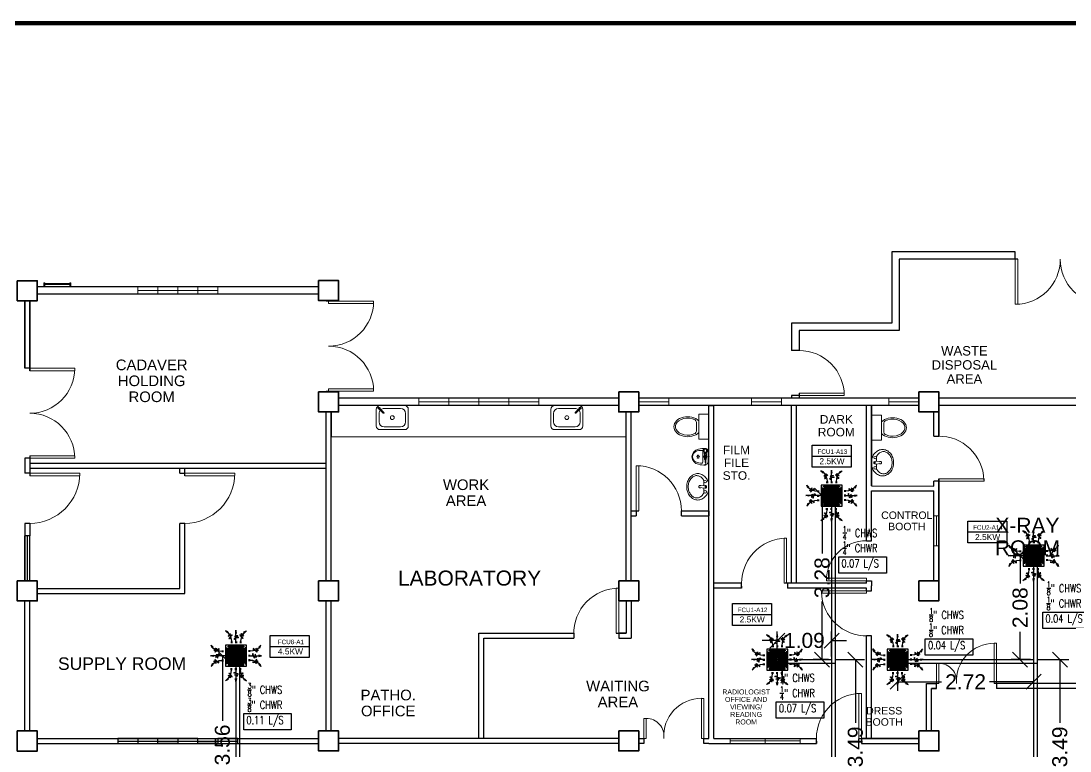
# Model space of a CAD drawing. Header units: millimetres. Extents: x 5 to 598, y 3 to 339.
# Drawn here: x 145.81 to 166.78, y 211.83 to 226.42 of the extents above; entities that cross this region are included whole.
import ezdxf

# ---------------------------------------------------------------- set-up
doc = ezdxf.new("R2010")
doc.units = ezdxf.units.MM
doc.header["$MEASUREMENT"] = 0
for name, color, linetype in [('AIR', 7, 'Continuous'), ('fcu line', 7, 'Continuous'), ('fcu return', 7, 'Continuous'), ('label', 7, 'Continuous'), ('Legends', 7, 'Continuous'), ('pipe label', 7, 'Continuous'), ('template', 7, 'Continuous')]:
    doc.layers.add(name, color=color, linetype=linetype)
doc.styles.add('Arch-Dim', font='simplex.shx', dxfattribs={"width": 0.75})
doc.styles.get("Standard").update_dxf_attribs({"font": 'arial.ttf'})
doc.styles.add('SWISSLT175', font='swissl.ttf', dxfattribs={"height": 0.175})
doc.dimstyles.new('Copy of dimension', dxfattribs={"dimtxt": 0.3, "dimasz": 0.3, "dimexe": 0.18, "dimexo": 0.0625, "dimgap": 0.09, "dimtad": 0, "dimzin": 0, "dimdsep": 46, "dimtxsty": 'Standard', "dimblk": 'OBLIQUE', "dimcen": 0.09, "dimclrd": 256, "dimclre": 256, "dimclrt": 256, "dimadec": 0, "dimazin": 0, "dimtfac": 1, "dimtofl": 0, "dimtmove": 0, "dimatfit": 3, "dimldrblk": 'OBLIQUE', "dimfxl": 1, "dimtolj": 1, "dimtzin": 0, "dimarcsym": 0})

# ---------------------------------------------------------------- blocks, each defined once
blk = doc.blocks.new('FCU-13000P (CASSETTE SPLIT)')
at = {"layer": 'AIR', "ltscale": 3}
for p, q in [((0, 0.523), (0, 1)), ((-0.193, 0.558), (-0.193, 0.487)), ((-0.162, 0.558), (-0.162, 0.487)), ((-0.016, 0.558), (-0.016, 0.487)), ((0.016, 0.558), (0.016, 0.487)), ((0.162, 0.558), (0.162, 0.487)), ((0.193, 0.558), (0.193, 0.487)), ((-0.523, 0), (-1, 0)), ((-0.558, 0.193), (-0.487, 0.193)), ((-0.558, 0.162), (-0.487, 0.162)), ((-0.558, 0.016), (-0.487, 0.016)), ((0.558, 0.193), (0.487, 0.193)), ((0.558, 0.162), (0.487, 0.162)), ((0.558, 0.016), (0.487, 0.016)), ((0.523, 0), (1, 0)), ((-0.558, -0.016), (-0.487, -0.016)), ((-0.558, -0.162), (-0.487, -0.162)), ((-0.558, -0.193), (-0.487, -0.193)), ((0.558, -0.016), (0.487, -0.016)), ((0.558, -0.162), (0.487, -0.162)), ((0.558, -0.193), (0.487, -0.193)), ((-0.193, -0.558), (-0.193, -0.487)), ((-0.162, -0.558), (-0.162, -0.487)), ((-0.016, -0.558), (-0.016, -0.487)), ((0, -0.523), (0, -1)), ((0.016, -0.558), (0.016, -0.487)), ((0.162, -0.558), (0.162, -0.487)), ((0.193, -0.558), (0.193, -0.487))]:
    blk.add_line(p, q, dxfattribs=at)
at = {"layer": 'AIR'}
for p, q in [((0.295, -0.295), (-0.295, 0.295)), ((0.295, 0.295), (-0.295, -0.295))]:
    blk.add_line(p, q, dxfattribs=at)
at = {"layer": 'AIR', "ltscale": 3}
for points in [[(-0.335, 0.895), (-0.311, 0.932), (-0.416, 0.973)], [(-0.022, 0.89), (0.022, 0.89), (0, 1)], [(0.335, 0.895), (0.311, 0.932), (0.416, 0.973)], [(-0.895, 0.335), (-0.932, 0.311), (-0.973, 0.416)], [(0.895, 0.335), (0.932, 0.311), (0.973, 0.416)], [(-0.89, 0.022), (-0.89, -0.022), (-1, 0)], [(0.89, 0.022), (0.89, -0.022), (1, 0)], [(-0.895, -0.335), (-0.932, -0.311), (-0.973, -0.416)], [(0.895, -0.335), (0.932, -0.311), (0.973, -0.416)], [(-0.335, -0.895), (-0.311, -0.932), (-0.416, -0.973)], [(-0.022, -0.89), (0.022, -0.89), (0, -1)], [(0.335, -0.895), (0.311, -0.932), (0.416, -0.973)]]:
    blk.add_lwpolyline(points, close=True, dxfattribs=at)
at = {"layer": 'AIR'}
for points in [[(-0.323, 0.914, -0.171809), (-0.178, 0.558), (-0.178, 0.522)], [(0.323, 0.914, 0.171809), (0.178, 0.558), (0.178, 0.522)], [(-0.914, 0.323, 0.171809), (-0.558, 0.178), (-0.522, 0.178)], [(0.914, 0.323, -0.171809), (0.558, 0.178), (0.522, 0.178)], [(-0.914, -0.323, -0.171809), (-0.558, -0.178), (-0.522, -0.178)], [(0.914, -0.323, 0.171809), (0.558, -0.178), (0.522, -0.178)], [(-0.323, -0.914, 0.171809), (-0.178, -0.558), (-0.178, -0.522)], [(0.323, -0.914, -0.171809), (0.178, -0.558), (0.178, -0.522)]]:
    blk.add_lwpolyline(points, format="xyb", dxfattribs=at)
for points in [[(-0.41, -0.41), (0.41, -0.41), (0.41, 0.41), (-0.41, 0.41)], [(-0.373, 0.31), (-0.348, 0.31), (-0.348, -0.31), (-0.373, -0.31)], [(-0.31, 0.372), (0.31, 0.372), (0.31, 0.348), (-0.31, 0.348)], [(-0.26, -0.26), (0.26, -0.26), (0.26, 0.26), (-0.26, 0.26)], [(-0.21, -0.21), (0.21, -0.21), (0.21, 0.21), (-0.21, 0.21)], [(-0.16, -0.16), (0.16, -0.16), (0.16, 0.16), (-0.16, 0.16)], [(-0.11, -0.11), (0.11, -0.11), (0.11, 0.11), (-0.11, 0.11)], [(-0.06, -0.06), (0.06, -0.06), (0.06, 0.06), (-0.06, 0.06)], [(0.372, 0.31), (0.348, 0.31), (0.348, -0.31), (0.372, -0.31)], [(-0.31, -0.373), (0.31, -0.373), (0.31, -0.348), (-0.31, -0.348)]]:
    blk.add_lwpolyline(points, close=True, dxfattribs=at)
blk.add_lwpolyline([(-0.26, -0.31), (0.26, -0.31, 0.414214), (0.31, -0.26), (0.31, 0.26, 0.414214), (0.26, 0.31), (-0.26, 0.31, 0.414214), (-0.31, 0.26), (-0.31, -0.26, 0.414214)], format="xyb", close=True, dxfattribs=at)
at = {"layer": 'AIR', "ltscale": 3}
for points in [[(-0.268, 0.84), (-0.231, 0.852), (-0.134, 0.882), (-0.422, 0.704), (0.005, 0.903), (-0.358, 0.645), (-0.239, 0.678), (-0.199, 0.69)], [(0.268, 0.84), (0.231, 0.852), (0.134, 0.882), (0.422, 0.704), (-0.005, 0.903), (0.358, 0.645), (0.239, 0.678), (0.199, 0.69)], [(-0.84, 0.268), (-0.852, 0.231), (-0.882, 0.134), (-0.704, 0.422), (-0.903, -0.005), (-0.645, 0.358), (-0.678, 0.239), (-0.69, 0.199)], [(0.84, 0.268), (0.852, 0.231), (0.882, 0.134), (0.704, 0.422), (0.903, -0.005), (0.645, 0.358), (0.678, 0.239), (0.69, 0.199)], [(-0.84, -0.268), (-0.852, -0.231), (-0.882, -0.134), (-0.704, -0.422), (-0.903, 0.005), (-0.645, -0.358), (-0.678, -0.239), (-0.69, -0.199)], [(0.84, -0.268), (0.852, -0.231), (0.882, -0.134), (0.704, -0.422), (0.903, 0.005), (0.645, -0.358), (0.678, -0.239), (0.69, -0.199)], [(-0.268, -0.84), (-0.231, -0.852), (-0.134, -0.882), (-0.422, -0.704), (0.005, -0.903), (-0.358, -0.645), (-0.239, -0.678), (-0.199, -0.69)], [(0.268, -0.84), (0.231, -0.852), (0.134, -0.882), (0.422, -0.704), (-0.005, -0.903), (0.358, -0.645), (0.239, -0.678), (0.199, -0.69)]]:
    blk.add_open_spline(points, degree=3, knots=[0.0032834, 0.0032834, 0.0032834, 0.0032834, 0.0712567, 0.1924075, 0.3347111, 0.5062145, 0.5813292, 0.5813292, 0.5813292, 0.5813292], dxfattribs=at)
for points in [[(0, 0.8), (0.077, 0.776), (-0.058, 0.755), (0.098, 0.718), (-0.087, 0.663), (0, 0.631)], [(-0.8, 0), (-0.776, -0.077), (-0.755, 0.058), (-0.718, -0.098), (-0.663, 0.087), (-0.631, 0)], [(0.8, 0), (0.776, -0.077), (0.755, 0.058), (0.718, -0.098), (0.663, 0.087), (0.631, 0)], [(0, -0.8), (0.077, -0.776), (-0.058, -0.755), (0.098, -0.718), (-0.087, -0.663), (0, -0.631)]]:
    blk.add_spline(points, degree=3, dxfattribs=at)
for points in [[(-0.416, 0.973), (-0.335, 0.895), (-0.311, 0.932)], [(0, 1), (-0.022, 0.89), (0.022, 0.89)], [(0.416, 0.973), (0.335, 0.895), (0.311, 0.932)], [(-0.973, 0.416), (-0.895, 0.335), (-0.932, 0.311)], [(0.973, 0.416), (0.895, 0.335), (0.932, 0.311)], [(-1, 0), (-0.89, 0.022), (-0.89, -0.022)], [(1, 0), (0.89, 0.022), (0.89, -0.022)], [(-0.973, -0.416), (-0.895, -0.335), (-0.932, -0.311)], [(0.973, -0.416), (0.895, -0.335), (0.932, -0.311)], [(-0.416, -0.973), (-0.335, -0.895), (-0.311, -0.932)], [(0, -1), (-0.022, -0.89), (0.022, -0.89)], [(0.416, -0.973), (0.335, -0.895), (0.311, -0.932)]]:
    blk.add_solid(points, dxfattribs=at)
blk = doc.blocks.new('_Oblique')
at = {"color": 0, "linetype": 'ByBlock', "lineweight": -2}
blk.add_line((-0.5, -0.5), (0.5, 0.5), dxfattribs=at)
blk = doc.blocks.new('*D244')
at = {"layer": 'Defpoints', "color": 0, "transparency": 16777216}
for p in [(166.054, 213.659), (166.578, 213.659), (166.054, 210.171)]:
    blk.add_point(p, dxfattribs=at)
at = {"layer": 'Legends', "lineweight": -2, "transparency": 16777216}
for p, q in [((166.116, 213.659), (166.758, 213.659)), ((166.578, 213.659), (166.578, 212.395)), ((166.578, 210.171), (166.578, 211.435)), ((166.116, 210.171), (166.758, 210.171))]:
    blk.add_line(p, q, dxfattribs=at)
at = {"layer": 'Legends', "lineweight": -2, "transparency": 16777216, "xscale": 0.3, "yscale": 0.3, "zscale": 0.3}
for p, rotation in [((166.578, 213.659), 90), ((166.578, 210.171), 270)]:
    blk.add_blockref('_Oblique', p, dxfattribs=dict(at, rotation=rotation))
at = {"layer": 'Legends', "transparency": 16777216, "insert": (166.578, 211.915), "char_height": 0.3, "attachment_point": 5, "rotation": 90}
blk.add_mtext('\\A1;3.49', dxfattribs=at)
blk = doc.blocks.new('*D255')
at = {"layer": 'Defpoints', "color": 0, "transparency": 16777216}
for p in [(163.335, 213.659), (166.054, 213.659), (163.335, 213.217)]:
    blk.add_point(p, dxfattribs=at)
at = {"layer": 'Legends', "lineweight": -2, "transparency": 16777216}
for p, q in [((163.335, 213.596), (163.335, 213.037)), ((166.054, 213.596), (166.054, 213.037)), ((163.335, 213.217), (164.214, 213.217)), ((166.054, 213.217), (165.175, 213.217))]:
    blk.add_line(p, q, dxfattribs=at)
at = {"layer": 'Legends', "lineweight": -2, "transparency": 16777216, "xscale": 0.3, "yscale": 0.3, "zscale": 0.3, "rotation": 180}
blk.add_blockref('_Oblique', (163.335, 213.217), dxfattribs=at)
at = {"layer": 'Legends', "lineweight": -2, "transparency": 16777216, "xscale": 0.3, "yscale": 0.3, "zscale": 0.3}
blk.add_blockref('_Oblique', (166.054, 213.217), dxfattribs=at)
at = {"layer": 'Legends', "transparency": 16777216, "insert": (164.694, 213.217), "char_height": 0.3, "attachment_point": 5}
blk.add_mtext('\\A1;2.72', dxfattribs=at)
blk = doc.blocks.new('*D256')
at = {"layer": 'Defpoints', "color": 0, "transparency": 16777216}
for p in [(165.784, 215.736), (166.054, 215.736), (166.054, 213.659)]:
    blk.add_point(p, dxfattribs=at)
at = {"layer": 'Legends', "lineweight": -2, "transparency": 16777216}
for p, q in [((165.991, 215.736), (165.604, 215.736)), ((165.784, 215.736), (165.784, 215.18)), ((165.784, 213.659), (165.784, 214.215)), ((165.991, 213.659), (165.604, 213.659))]:
    blk.add_line(p, q, dxfattribs=at)
at = {"layer": 'Legends', "lineweight": -2, "transparency": 16777216, "xscale": 0.3, "yscale": 0.3, "zscale": 0.3}
for p, rotation in [((165.784, 215.736), 90), ((165.784, 213.659), 270)]:
    blk.add_blockref('_Oblique', p, dxfattribs=dict(at, rotation=rotation))
at = {"layer": 'Legends', "transparency": 16777216, "insert": (165.784, 214.697), "char_height": 0.3, "attachment_point": 5, "rotation": 90}
blk.add_mtext('\\A1;2.08', dxfattribs=at)
blk = doc.blocks.new('*D257')
at = {"layer": 'Defpoints', "color": 0, "transparency": 16777216}
for p in [(162.015, 213.659), (162.491, 213.659), (162.015, 210.171)]:
    blk.add_point(p, dxfattribs=at)
at = {"layer": 'Legends', "lineweight": -2, "transparency": 16777216}
for p, q in [((162.077, 213.659), (162.671, 213.659)), ((162.491, 213.659), (162.491, 212.395)), ((162.491, 210.171), (162.491, 211.435)), ((162.077, 210.171), (162.671, 210.171))]:
    blk.add_line(p, q, dxfattribs=at)
at = {"layer": 'Legends', "lineweight": -2, "transparency": 16777216, "xscale": 0.3, "yscale": 0.3, "zscale": 0.3}
for p, rotation in [((162.491, 213.659), 90), ((162.491, 210.171), 270)]:
    blk.add_blockref('_Oblique', p, dxfattribs=dict(at, rotation=rotation))
at = {"layer": 'Legends', "transparency": 16777216, "insert": (162.491, 211.915), "char_height": 0.3, "attachment_point": 5, "rotation": 90}
blk.add_mtext('\\A1;3.49', dxfattribs=at)
blk = doc.blocks.new('*D258')
at = {"layer": 'Defpoints', "color": 0, "transparency": 16777216}
for p in [(160.928, 214.041), (160.928, 213.659), (162.015, 213.659)]:
    blk.add_point(p, dxfattribs=at)
at = {"layer": 'Legends', "lineweight": -2, "transparency": 16777216}
for p, q in [((160.928, 213.721), (160.928, 214.221)), ((162.015, 213.721), (162.015, 214.221)), ((160.928, 214.041), (160.628, 214.041)), ((162.015, 214.041), (162.315, 214.041))]:
    blk.add_line(p, q, dxfattribs=at)
at = {"layer": 'Legends', "lineweight": -2, "transparency": 16777216, "xscale": 0.3, "yscale": 0.3, "zscale": 0.3}
blk.add_blockref('_Oblique', (160.928, 214.041), dxfattribs=at)
at = {"layer": 'Legends', "lineweight": -2, "transparency": 16777216, "xscale": 0.3, "yscale": 0.3, "zscale": 0.3, "rotation": 180}
blk.add_blockref('_Oblique', (162.015, 214.041), dxfattribs=at)
at = {"layer": 'Legends', "transparency": 16777216, "insert": (161.472, 214.041), "char_height": 0.3, "attachment_point": 5}
blk.add_mtext('\\A1;1.09', dxfattribs=at)
blk = doc.blocks.new('*D259')
at = {"layer": 'Defpoints', "color": 0, "transparency": 16777216}
for p in [(161.826, 216.936), (162.015, 216.936), (162.015, 213.659)]:
    blk.add_point(p, dxfattribs=at)
at = {"layer": 'Legends', "lineweight": -2, "transparency": 16777216}
for p, q in [((161.952, 216.936), (161.646, 216.936)), ((161.826, 216.936), (161.826, 215.777)), ((161.826, 213.659), (161.826, 214.818)), ((161.952, 213.659), (161.646, 213.659))]:
    blk.add_line(p, q, dxfattribs=at)
at = {"layer": 'Legends', "lineweight": -2, "transparency": 16777216, "xscale": 0.3, "yscale": 0.3, "zscale": 0.3}
for p, rotation in [((161.826, 216.936), 90), ((161.826, 213.659), 270)]:
    blk.add_blockref('_Oblique', p, dxfattribs=dict(at, rotation=rotation))
at = {"layer": 'Legends', "transparency": 16777216, "insert": (161.826, 215.297), "char_height": 0.3, "attachment_point": 5, "rotation": 90}
blk.add_mtext('\\A1;3.28', dxfattribs=at)
blk = doc.blocks.new('*D267')
at = {"layer": 'Defpoints', "color": 0, "transparency": 16777216}
for p in [(149.839, 213.736), (150.11, 213.736), (150.11, 210.171)]:
    blk.add_point(p, dxfattribs=at)
at = {"layer": 'Legends', "lineweight": -2, "transparency": 16777216}
for p, q in [((150.047, 213.736), (149.659, 213.736)), ((149.839, 213.736), (149.839, 212.433)), ((149.839, 210.171), (149.839, 211.474)), ((150.047, 210.171), (149.659, 210.171))]:
    blk.add_line(p, q, dxfattribs=at)
at = {"layer": 'Legends', "lineweight": -2, "transparency": 16777216, "xscale": 0.3, "yscale": 0.3, "zscale": 0.3}
for p, rotation in [((149.839, 213.736), 90), ((149.839, 210.171), 270)]:
    blk.add_blockref('_Oblique', p, dxfattribs=dict(at, rotation=rotation))
at = {"layer": 'Legends', "transparency": 16777216, "insert": (149.839, 211.954), "char_height": 0.3, "attachment_point": 5, "rotation": 90}
blk.add_mtext('\\A1;3.56', dxfattribs=at)

msp = doc.modelspace()

# ---------------------------------------------------------------- linework, layer by layer
at = {"color": 8, "lineweight": 25}
for p, q in [((165.687, 221.81), (163.217, 221.81)), ((163.217, 221.81), (163.217, 220.385)), ((165.737, 221.66), (163.367, 221.66)), ((163.367, 221.66), (163.367, 220.235)), ((165.687, 221.66), (165.687, 221.81)), ((151.762, 221.11), (146.137, 221.11)), ((145.887, 219.482), (145.887, 220.832)), ((145.887, 220.832), (145.887, 219.482)), ((145.987, 219.432), (145.987, 220.832)), ((145.987, 220.832), (145.987, 219.432)), ((151.762, 220.96), (146.137, 220.96)), ((163.217, 220.385), (161.217, 220.385)), ((161.217, 220.385), (161.217, 219.836)), ((163.367, 220.235), (161.367, 220.235)), ((161.367, 220.235), (161.367, 219.836)), ((161.367, 220.235), (161.367, 219.836)), ((161.367, 219.836), (161.217, 219.836)), ((145.987, 219.482), (145.887, 219.482)), ((161.217, 218.935), (161.217, 218.885)), ((161.367, 218.935), (161.217, 218.935)), ((161.367, 218.985), (161.367, 218.885)), ((157.762, 218.885), (152.162, 218.885)), ((157.762, 218.735), (152.162, 218.735)), ((163.762, 218.885), (158.162, 218.885)), ((163.762, 218.735), (158.162, 218.735)), ((159.562, 212.085), (159.562, 218.735)), ((159.662, 212.085), (159.662, 218.735)), ((161.217, 215.185), (161.217, 218.735)), ((161.317, 215.185), (161.317, 218.735)), ((162.712, 216.035), (162.712, 218.735)), ((162.812, 217.135), (162.812, 218.735)), ((162.812, 218.735), (162.812, 217.135)), ((167.487, 218.885), (164.162, 218.885)), ((167.487, 218.735), (164.162, 218.735)), ((167.487, 218.735), (165.512, 218.735)), ((151.912, 215.235), (151.912, 218.61)), ((151.912, 218.082), (151.912, 218.61)), ((152.012, 215.235), (152.012, 218.61)), ((152.012, 218.61), (152.012, 218.11)), ((157.912, 215.235), (157.912, 218.61)), ((158.012, 215.235), (158.012, 218.61)), ((164.062, 218.123), (164.062, 218.61)), ((164.162, 218.123), (164.162, 218.61)), ((164.162, 218.61), (164.162, 218.123)), ((164.062, 218.123), (164.162, 218.123)), ((145.887, 217.682), (145.887, 217.382)), ((145.987, 217.682), (145.887, 217.682)), ((145.987, 217.732), (145.987, 217.332)), ((145.987, 217.582), (151.912, 217.582)), ((145.987, 217.482), (151.912, 217.482)), ((148.987, 217.382), (148.987, 217.482)), ((149.087, 217.332), (149.087, 217.482)), ((145.987, 217.382), (145.887, 217.382)), ((148.987, 217.382), (149.087, 217.382)), ((164.162, 215.235), (164.162, 217.273)), ((164.162, 217.273), (164.162, 215.235)), ((162.812, 217.135), (164.062, 217.123)), ((162.812, 216.035), (162.812, 217.035)), ((162.812, 217.035), (164.062, 217.035)), ((164.062, 217.123), (164.062, 217.223)), ((164.162, 217.223), (164.062, 217.223)), ((164.062, 215.235), (164.062, 217.035)), ((164.162, 217.123), (164.162, 217.223)), ((164.162, 215.235), (164.162, 217.035)), ((164.162, 217.035), (164.162, 216.535)), ((158.012, 216.635), (158.162, 216.635)), ((158.112, 216.635), (158.112, 216.535)), ((159.012, 216.635), (159.562, 216.635)), ((159.012, 216.535), (159.012, 216.635)), ((158.012, 216.535), (158.112, 216.535)), ((159.012, 216.535), (159.562, 216.535)), ((145.887, 216.382), (145.887, 216.133)), ((145.987, 216.382), (145.887, 216.382)), ((145.987, 216.382), (145.987, 216.133)), ((149.087, 216.382), (148.987, 216.382)), ((148.987, 215.083), (148.987, 216.382)), ((149.087, 214.983), (149.087, 216.382)), ((160.217, 215.185), (159.662, 215.185)), ((160.217, 215.085), (160.217, 215.185)), ((162.712, 215.185), (161.087, 215.185)), ((161.137, 215.185), (161.137, 215.085)), ((162.712, 215.235), (162.812, 215.235)), ((162.712, 215.185), (162.712, 215.235)), ((162.812, 215.235), (162.812, 215.135)), ((146.137, 215.083), (148.987, 215.083)), ((146.137, 214.983), (148.987, 214.983)), ((160.217, 215.085), (159.662, 215.085)), ((160.043, 215.085), (160.037, 215.085)), ((162.712, 215.085), (161.137, 215.085)), ((162.712, 215.035), (162.712, 215.085)), ((162.712, 215.035), (162.812, 215.035)), ((162.812, 215.035), (162.812, 215.135)), ((145.887, 212.233), (145.887, 214.833)), ((145.987, 212.233), (145.987, 214.833)), ((151.912, 212.235), (151.912, 214.835)), ((152.012, 212.235), (152.012, 214.835)), ((157.912, 214.835), (157.912, 214.185)), ((158.012, 214.835), (158.012, 214.085)), ((154.962, 212.085), (154.962, 214.185)), ((154.962, 214.185), (156.862, 214.185)), ((156.862, 214.185), (156.862, 214.085)), ((157.712, 214.185), (157.912, 214.185)), ((157.912, 214.185), (157.762, 214.185)), ((157.762, 214.185), (157.762, 214.085)), ((162.712, 212.085), (162.712, 214.135)), ((162.812, 214.135), (162.712, 214.135)), ((162.812, 212.085), (162.812, 214.135)), ((155.062, 212.085), (155.062, 214.085)), ((155.062, 214.085), (156.862, 214.085)), ((157.762, 214.085), (157.912, 214.085)), ((157.912, 214.085), (158.012, 214.085)), ((163.912, 212.235), (163.912, 213.185)), ((163.912, 213.185), (164.112, 213.185)), ((164.112, 213.085), (164.012, 213.085)), ((164.012, 212.235), (164.012, 213.085)), ((164.012, 213.085), (164.112, 213.085)), ((164.112, 213.085), (164.112, 213.185)), ((167.637, 213.185), (165.262, 213.185)), ((165.312, 213.185), (165.312, 213.085)), ((167.637, 213.085), (165.312, 213.085)), ((146.137, 212.083), (151.762, 212.083)), ((157.762, 212.085), (152.162, 212.085)), ((158.162, 212.085), (158.262, 212.085)), ((158.262, 212.085), (158.262, 211.985)), ((159.462, 212.085), (159.562, 212.085)), ((159.462, 211.985), (159.462, 212.085)), ((159.662, 212.085), (161.712, 212.085)), ((161.712, 211.985), (161.712, 212.085)), ((162.562, 212.085), (163.762, 212.085)), ((162.712, 212.085), (162.612, 212.085)), ((162.612, 212.085), (162.612, 211.985)), ((163.762, 212.085), (162.662, 212.085)), ((146.137, 211.983), (151.762, 211.983)), ((157.762, 211.985), (152.162, 211.985)), ((158.262, 211.985), (158.162, 211.985)), ((159.562, 211.985), (159.462, 211.985)), ((159.562, 211.985), (161.717, 211.985)), ((162.612, 211.985), (163.762, 211.985))]:
    msp.add_line(p, q, dxfattribs=at)
at = {"color": 8, "lineweight": 13}
for p, q in [((165.687, 220.76), (165.687, 221.66)), ((165.687, 221.66), (165.737, 221.66)), ((165.737, 221.66), (165.737, 220.76)), ((151.912, 220.835), (151.912, 220.823)), ((151.912, 220.823), (151.962, 220.823)), ((151.962, 220.823), (152.862, 220.823)), ((151.962, 220.773), (151.962, 220.823)), ((152.012, 220.823), (152.012, 220.835)), ((152.862, 220.823), (152.862, 220.773)), ((152.862, 220.773), (151.962, 220.773)), ((145.987, 219.482), (146.887, 219.482)), ((146.887, 219.432), (145.987, 219.432)), ((146.887, 219.482), (146.887, 219.432)), ((151.912, 219.01), (151.912, 219.023)), ((151.912, 219.023), (151.962, 219.023)), ((152.862, 219.073), (151.962, 219.073)), ((151.962, 219.023), (151.962, 219.073)), ((151.962, 219.023), (152.862, 219.023)), ((152.012, 219.01), (152.012, 219.023)), ((152.862, 219.023), (152.862, 219.073)), ((162.267, 218.985), (161.367, 218.985)), ((161.367, 218.935), (162.267, 218.935)), ((146.887, 217.732), (145.987, 217.732)), ((145.987, 217.682), (146.887, 217.682)), ((146.887, 217.682), (146.887, 217.732)), ((158.112, 216.635), (158.112, 217.535)), ((158.112, 217.535), (158.162, 217.535)), ((158.162, 217.535), (158.162, 216.635)), ((145.987, 217.382), (146.987, 217.382)), ((146.987, 217.332), (145.987, 217.332)), ((146.987, 217.382), (146.987, 217.332)), ((149.087, 217.382), (150.087, 217.382)), ((150.087, 217.332), (149.087, 217.332)), ((165.062, 217.273), (164.162, 217.273)), ((165.062, 217.223), (165.062, 217.273)), ((164.162, 217.223), (165.062, 217.223)), ((161.117, 216.085), (161.067, 216.085)), ((161.067, 216.085), (161.067, 215.185)), ((161.117, 215.185), (161.117, 216.085)), ((161.167, 215.185), (161.067, 215.185)), ((161.912, 215.285), (162.712, 215.285)), ((162.712, 215.235), (161.912, 215.235)), ((162.712, 215.235), (162.712, 215.285)), ((157.762, 215.085), (157.712, 215.085)), ((157.712, 215.085), (157.712, 214.185)), ((157.762, 214.185), (157.762, 215.085)), ((162.712, 215.035), (161.812, 215.035)), ((161.812, 215.035), (161.813, 214.985)), ((161.812, 214.985), (162.712, 214.985)), ((162.712, 214.985), (162.712, 215.035)), ((162.612, 212.985), (162.562, 212.985)), ((162.562, 212.985), (162.562, 212.085)), ((162.612, 212.085), (162.612, 212.985))]:
    msp.add_line(p, q, dxfattribs=at)
at = {"color": 8, "lineweight": 9}
for p, q in [((146.287, 221.188), (146.267, 221.188)), ((146.267, 221.188), (146.267, 221.108)), ((146.287, 221.108), (146.287, 221.188)), ((146.537, 221.178), (146.287, 221.178)), ((146.537, 221.158), (146.287, 221.158)), ((146.537, 221.178), (146.787, 221.178)), ((146.537, 221.158), (146.787, 221.158)), ((146.787, 221.108), (146.787, 221.188)), ((146.787, 221.188), (146.807, 221.188)), ((146.807, 221.188), (146.807, 221.108)), ((148.95, 221.11), (148.15, 221.11)), ((148.15, 221.11), (148.15, 220.96)), ((149.75, 221.035), (148.15, 221.035)), ((148.55, 221.11), (148.55, 220.96)), ((148.95, 221.11), (149.75, 221.11)), ((148.95, 221.11), (148.95, 220.96)), ((149.35, 221.11), (149.35, 220.96)), ((149.75, 221.11), (149.75, 220.96)), ((154.962, 218.885), (153.762, 218.885)), ((153.762, 218.885), (153.762, 218.735)), ((153.762, 218.81), (156.162, 218.81)), ((154.362, 218.885), (154.362, 218.735)), ((154.962, 218.885), (156.162, 218.885)), ((154.962, 218.885), (154.962, 218.735)), ((155.562, 218.885), (155.562, 218.735)), ((156.162, 218.885), (156.162, 218.735)), ((158.162, 218.885), (158.762, 218.885)), ((158.762, 218.81), (158.162, 218.81)), ((158.762, 218.885), (158.762, 218.735)), ((160.412, 218.735), (160.412, 218.885)), ((161.012, 218.81), (160.412, 218.81)), ((161.012, 218.735), (160.412, 218.735)), ((161.012, 218.885), (161.012, 218.735)), ((163.762, 218.885), (163.162, 218.885)), ((163.162, 218.885), (163.162, 218.735)), ((163.162, 218.81), (163.762, 218.81)), ((159.562, 218.564), (159.362, 218.564)), ((159.362, 218.564), (159.362, 218.064)), ((159.562, 218.064), (159.562, 218.564)), ((162.812, 218.544), (163.012, 218.544)), ((162.812, 218.044), (162.812, 218.544)), ((163.012, 218.544), (163.012, 218.044)), ((159.312, 218.405), (159.312, 218.224)), ((163.062, 218.385), (163.062, 218.204)), ((152.012, 218.11), (157.912, 218.11)), ((159.362, 218.064), (159.562, 218.064)), ((159.558, 217.87), (159.55, 217.868)), ((159.558, 217.8), (159.558, 217.87)), ((159.562, 217.87), (159.558, 217.87)), ((159.562, 217.8), (159.562, 217.87)), ((163.012, 218.044), (162.812, 218.044)), ((159.45, 217.851), (159.448, 217.851)), ((159.45, 217.82), (159.448, 217.82)), ((159.45, 217.817), (159.45, 217.853)), ((159.458, 217.85), (159.45, 217.85)), ((159.458, 217.841), (159.45, 217.841)), ((159.458, 217.829), (159.45, 217.829)), ((159.458, 217.82), (159.45, 217.82)), ((159.467, 217.856), (159.453, 217.856)), ((159.467, 217.814), (159.453, 217.814)), ((159.458, 217.85), (159.458, 217.856)), ((159.458, 217.829), (159.458, 217.841)), ((159.458, 217.814), (159.458, 217.82)), ((159.467, 217.814), (159.467, 217.856)), ((159.467, 217.792), (159.467, 217.78)), ((159.467, 217.725), (159.467, 217.704)), ((159.471, 217.808), (159.471, 217.859)), ((159.472, 217.808), (159.471, 217.808)), ((159.489, 217.741), (159.471, 217.731)), ((159.471, 217.697), (159.489, 217.687)), ((159.472, 217.808), (159.512, 217.808)), ((159.472, 217.808), (159.472, 217.794)), ((159.513, 217.765), (159.472, 217.765)), ((159.472, 217.765), (159.472, 217.732)), ((159.513, 217.762), (159.472, 217.762)), ((159.512, 217.794), (159.473, 217.794)), ((159.512, 217.779), (159.473, 217.779)), ((159.474, 217.682), (159.474, 217.671)), ((159.475, 217.779), (159.475, 217.765)), ((159.476, 217.692), (159.476, 217.69)), ((159.477, 217.69), (159.477, 217.687)), ((159.479, 217.686), (159.477, 217.687)), ((159.477, 217.67), (159.477, 217.66)), ((159.507, 217.66), (159.477, 217.66)), ((159.477, 217.66), (159.479, 217.656)), ((159.478, 217.792), (159.478, 217.78)), ((159.481, 217.792), (159.478, 217.792)), ((159.481, 217.78), (159.478, 217.78)), ((159.507, 217.684), (159.478, 217.684)), ((159.507, 217.67), (159.478, 217.67)), ((159.506, 217.656), (159.479, 217.656)), ((159.481, 217.792), (159.481, 217.78)), ((159.482, 217.682), (159.482, 217.671)), ((159.484, 217.682), (159.482, 217.682)), ((159.484, 217.671), (159.482, 217.671)), ((159.484, 217.682), (159.484, 217.671)), ((159.514, 217.731), (159.496, 217.741)), ((159.496, 217.687), (159.514, 217.697)), ((159.501, 217.682), (159.501, 217.671)), ((159.503, 217.682), (159.501, 217.682)), ((159.503, 217.671), (159.501, 217.671)), ((159.501, 217.656), (159.501, 217.582)), ((159.503, 217.792), (159.503, 217.78)), ((159.506, 217.792), (159.503, 217.792)), ((159.506, 217.78), (159.503, 217.78)), ((159.503, 217.682), (159.503, 217.671)), ((159.506, 217.792), (159.506, 217.78)), ((159.507, 217.687), (159.506, 217.687)), ((159.506, 217.656), (159.507, 217.66)), ((159.507, 217.69), (159.507, 217.687)), ((159.507, 217.67), (159.507, 217.66)), ((159.508, 217.692), (159.508, 217.69)), ((159.509, 217.779), (159.509, 217.765)), ((159.511, 217.682), (159.511, 217.671)), ((159.512, 217.808), (159.512, 217.794)), ((159.512, 217.808), (159.513, 217.808)), ((159.513, 217.808), (159.513, 217.859)), ((159.513, 217.765), (159.513, 217.732)), ((159.532, 217.856), (159.515, 217.856)), ((159.532, 217.814), (159.515, 217.814)), ((159.517, 217.792), (159.517, 217.78)), ((159.518, 217.704), (159.518, 217.725)), ((159.522, 217.847), (159.522, 217.856)), ((159.532, 217.847), (159.522, 217.847)), ((159.522, 217.825), (159.522, 217.845)), ((159.532, 217.845), (159.522, 217.845)), ((159.532, 217.825), (159.522, 217.825)), ((159.522, 217.814), (159.522, 217.823)), ((159.532, 217.823), (159.522, 217.823)), ((159.532, 217.845), (159.532, 217.847)), ((159.532, 217.823), (159.532, 217.825)), ((159.534, 217.819), (159.534, 217.852)), ((159.547, 217.851), (159.534, 217.851)), ((159.547, 217.82), (159.534, 217.82)), ((159.558, 217.8), (159.55, 217.802)), ((159.562, 217.8), (159.558, 217.8)), ((162.914, 217.619), (162.914, 217.721)), ((159.487, 217.652), (159.485, 217.603)), ((159.497, 217.652), (159.487, 217.652)), ((159.497, 217.652), (159.5, 217.603)), ((163.01, 217.609), (162.888, 217.622)), ((163.01, 217.58), (162.888, 217.567)), ((159.46, 217.138), (159.46, 217.241)), ((159.365, 217.129), (159.486, 217.142)), ((159.365, 217.1), (159.486, 217.086)), ((164.162, 216.535), (164.062, 216.535)), ((164.062, 216.535), (164.062, 215.935)), ((164.112, 216.535), (164.112, 215.935)), ((164.062, 215.935), (164.162, 215.935)), ((159.987, 211.985), (159.987, 212.085)), ((161.387, 212.035), (159.987, 212.035)), ((160.687, 212.085), (161.387, 212.085)), ((160.687, 212.085), (160.687, 211.985)), ((161.387, 212.085), (161.387, 211.985)), ((161.387, 211.985), (159.987, 211.985))]:
    msp.add_line(p, q, dxfattribs=at)
at = {"color": 8}
msp.add_line((161.367, 218.985), (161.367, 218.885), dxfattribs=at)
at = {"color": 8, "lineweight": 9, "ltscale": 0.4}
for p, q in [((153.48, 218.735), (152.99, 218.735)), ((156.478, 218.735), (156.968, 218.735)), ((152.915, 218.66), (152.915, 218.33)), ((152.962, 218.676), (153.054, 218.585)), ((152.97, 218.58), (152.97, 218.41)), ((152.975, 218.689), (153.066, 218.597)), ((153.4, 218.68), (153.07, 218.68)), ((153.5, 218.41), (153.5, 218.58)), ((153.555, 218.33), (153.555, 218.66)), ((156.403, 218.33), (156.403, 218.66)), ((156.458, 218.41), (156.458, 218.58)), ((156.558, 218.68), (156.888, 218.68)), ((156.984, 218.689), (156.892, 218.597)), ((156.996, 218.676), (156.905, 218.585)), ((156.988, 218.58), (156.988, 218.41)), ((157.043, 218.66), (157.043, 218.33)), ((153.07, 218.31), (153.4, 218.31)), ((156.888, 218.31), (156.558, 218.31)), ((152.99, 218.255), (153.48, 218.255)), ((156.968, 218.255), (156.478, 218.255))]:
    msp.add_line(p, q, dxfattribs=at)
at = {"color": 8, "lineweight": -2}
for p, q in [((159.562, 218.735), (159.662, 218.735)), ((163.162, 218.885), (161.012, 218.885)), ((159.562, 216.635), (159.562, 216.535)), ((145.887, 215.233), (145.887, 216.133)), ((145.887, 216.133), (145.887, 215.233)), ((145.987, 216.133), (145.887, 216.133)), ((145.937, 216.133), (145.937, 215.233)), ((145.987, 215.233), (145.987, 216.133)), ((145.987, 215.233), (145.987, 216.133)), ((162.712, 216.035), (162.812, 216.035)), ((148.987, 214.983), (149.087, 214.983)), ((148.95, 212.083), (147.75, 212.083)), ((147.75, 212.083), (147.75, 211.983)), ((147.75, 212.033), (150.15, 212.033)), ((148.55, 212.083), (148.15, 212.083)), ((148.15, 212.083), (148.15, 211.983)), ((148.55, 211.983), (148.55, 212.083)), ((149.35, 212.083), (148.95, 212.083)), ((148.95, 212.083), (148.95, 211.983)), ((149.35, 211.983), (149.35, 212.083)), ((150.15, 212.083), (149.75, 212.083)), ((149.75, 212.083), (149.75, 211.983)), ((150.15, 211.983), (150.15, 212.083)), ((147.75, 211.983), (150.15, 211.983)), ((148.95, 211.983), (148.55, 211.983)), ((149.75, 211.983), (149.35, 211.983)), ((161.717, 211.985), (161.712, 211.985))]:
    msp.add_line(p, q, dxfattribs=at)
at = {"color": 8, "lineweight": 35}
for points in [[(145.737, 221.232), (146.137, 221.232), (146.137, 220.832), (145.737, 220.832)], [(151.762, 221.235), (152.162, 221.235), (152.162, 220.835), (151.762, 220.835)], [(151.762, 219.01), (152.162, 219.01), (152.162, 218.61), (151.762, 218.61)], [(157.762, 219.01), (158.162, 219.01), (158.162, 218.61), (157.762, 218.61)], [(163.762, 219.01), (164.162, 219.01), (164.162, 218.61), (163.762, 218.61)], [(145.737, 215.233), (146.137, 215.233), (146.137, 214.833), (145.737, 214.833)], [(151.762, 215.235), (152.162, 215.235), (152.162, 214.835), (151.762, 214.835)], [(157.762, 215.235), (158.162, 215.235), (158.162, 214.835), (157.762, 214.835)], [(163.762, 215.235), (164.162, 215.235), (164.162, 214.835), (163.762, 214.835)], [(145.737, 212.233), (146.137, 212.233), (146.137, 211.833), (145.737, 211.833)], [(151.762, 212.235), (152.162, 212.235), (152.162, 211.835), (151.762, 211.835)], [(157.762, 212.235), (158.162, 212.235), (158.162, 211.835), (157.762, 211.835)], [(163.762, 212.235), (164.162, 212.235), (164.162, 211.835), (163.762, 211.835)]]:
    msp.add_lwpolyline(points, close=True, dxfattribs=at)
at = {"color": 8, "lineweight": 9}
for points in [[(148.15, 221.11), (149.75, 221.11), (149.75, 220.96), (148.15, 220.96)], [(153.762, 218.885), (156.162, 218.885), (156.162, 218.735), (153.762, 218.735)], [(158.162, 218.885), (158.762, 218.885), (158.762, 218.735), (158.162, 218.735)], [(160.412, 218.885), (161.012, 218.885), (161.012, 218.735), (160.412, 218.735)], [(163.162, 218.885), (163.762, 218.885), (163.762, 218.735), (163.162, 218.735)], [(163.162, 218.885), (163.762, 218.885), (163.762, 218.735), (163.162, 218.735)], [(164.062, 216.535), (164.162, 216.535), (164.162, 215.935), (164.062, 215.935)], [(147.75, 212.083), (150.15, 212.083), (150.15, 211.983), (147.75, 211.983)], [(159.987, 212.085), (161.387, 212.085), (161.387, 212.035), (159.987, 212.035)]]:
    msp.add_lwpolyline(points, close=True, dxfattribs=at)
for points in [[(159.545, 217.611, -0.232594), (159.521, 217.559, -0.150533), (159.494, 217.548, -0.085973), (159.355, 217.562, -0.343308), (159.222, 217.714, -0.343308), (159.355, 217.867, -0.085973), (159.494, 217.88, -0.150533), (159.521, 217.869, -0.09464), (159.537, 217.851)], [(159.545, 217.82, -0.007835), (159.545, 217.818), (159.545, 217.611, -0.232594)], [(163.054, 217.817, -0.124838), (163.117, 217.801, -0.105788), (163.175, 217.752, -0.086697), (163.211, 217.682, -0.076776), (163.224, 217.594, -0.076776), (163.211, 217.507, -0.086697), (163.175, 217.437, -0.105788), (163.117, 217.388, -0.124838), (163.054, 217.372, -0.124838), (162.992, 217.388, -0.105788), (162.934, 217.437, -0.040067), (162.914, 217.468), (162.914, 217.57, -0.040067)], [(159.32, 217.337, 0.124838), (159.258, 217.321, 0.105788), (159.2, 217.271, 0.086697), (159.164, 217.202, 0.076776), (159.15, 217.114, 0.076776), (159.164, 217.027, 0.086697), (159.2, 216.957, 0.105788), (159.258, 216.907, 0.124838), (159.32, 216.892, 0.124838), (159.383, 216.907, 0.105788), (159.441, 216.957, 0.040067), (159.46, 216.987), (159.46, 217.09, 0.040067)]]:
    msp.add_lwpolyline(points, format="xyb", dxfattribs=at)
for points in [[(159.299, 217.819, -0.107696), (159.427, 217.84, -0.398633), (159.441, 217.825), (159.441, 217.714), (159.441, 217.603, -0.398633), (159.427, 217.588, -0.107696), (159.299, 217.609, -0.267529), (159.235, 217.714, -0.267529)], [(163.033, 217.859, -0.11576), (163.116, 217.84, -0.104047), (163.19, 217.782, -0.090875), (163.237, 217.698, -0.083344), (163.254, 217.594, -0.083344), (163.237, 217.491, -0.090875), (163.19, 217.407, -0.104047), (163.116, 217.349, -0.11576), (163.033, 217.329, -0.11576), (162.951, 217.349, -0.104047), (162.877, 217.407, -0.090875), (162.83, 217.491, -0.083344), (162.812, 217.594, -0.083344), (162.83, 217.698, -0.090875), (162.877, 217.782, -0.104047), (162.951, 217.84, -0.11576)], [(159.341, 217.379, 0.11576), (159.259, 217.36, 0.104047), (159.185, 217.301, 0.090875), (159.138, 217.218, 0.083344), (159.12, 217.114, 0.083344), (159.138, 217.011, 0.090875), (159.185, 216.927, 0.104047), (159.259, 216.868, 0.11576), (159.341, 216.849, 0.11576), (159.424, 216.868, 0.104047), (159.498, 216.927, 0.090875), (159.545, 217.011, 0.083344), (159.562, 217.114, 0.083344), (159.545, 217.218, 0.090875), (159.498, 217.301, 0.104047), (159.424, 217.36, 0.11576)]]:
    msp.add_lwpolyline(points, format="xyb", close=True, dxfattribs=at)
for points in [[(159.477, 217.685), (159.507, 217.686)], [(159.479, 217.686), (159.477, 217.685), (159.479, 217.684)], [(159.506, 217.687), (159.507, 217.686), (159.506, 217.685)], [(159.507, 217.684), (159.507, 217.684), (159.506, 217.685)], [(159.547, 217.818), (159.545, 217.818)], [(159.545, 217.611), (159.562, 217.611), (159.562, 217.8)]]:
    msp.add_lwpolyline(points, dxfattribs=at)
at = {"color": 8, "lineweight": 13, "ltscale": 0.03}
for points in [[(165.262, 213.185), (165.312, 213.185), (165.312, 213.985), (165.262, 213.985)], [(164.112, 213.185), (164.162, 213.185), (164.162, 213.585), (164.112, 213.585)], [(159.412, 212.085), (159.462, 212.085), (159.462, 212.885), (159.412, 212.885)], [(158.262, 212.085), (158.312, 212.085), (158.312, 212.485), (158.262, 212.485)]]:
    msp.add_lwpolyline(points, close=True, dxfattribs=at)
at = {"color": 8, "lineweight": 9, "ltscale": 0.4}
for centre in [(153.235, 218.495), (156.723, 218.495)]:
    msp.add_circle(centre, 0.0375, dxfattribs=at)
at = {"color": 8, "lineweight": 9}
for centre, radius in [((159.323, 217.714), 0.004), ((159.335, 217.739), 0.004), ((159.335, 217.689), 0.004), ((159.348, 217.714), 0.004), ((159.36, 217.739), 0.004), ((159.36, 217.689), 0.004), ((159.373, 217.714), 0.004), ((159.492, 217.714), 0.0125), ((162.885, 217.696), 0.0255), ((162.885, 217.493), 0.0255), ((162.879, 217.594), 0.0095), ((159.489, 217.216), 0.0255), ((159.489, 217.012), 0.0255), ((159.496, 217.114), 0.0095)]:
    msp.add_circle(centre, radius, dxfattribs=at)
at = {"color": 8, "lineweight": 13}
for centre, radius, start, end in [((165.687, 221.66), 0.9, 270, 0), ((167.487, 221.66), 0.9, 180, 270), ((151.962, 220.823), 0.9, 270, 0), ((151.962, 219.023), 0.9, 0, 90), ((161.368, 218.936), 0.9, 359.9636, 90.0139), ((145.987, 219.482), 0.9, 270, 0), ((145.987, 217.682), 0.9, 0, 90), ((164.162, 217.223), 0.9, 1.5911, 91.5911), ((158.112, 216.635), 0.9, 0, 90), ((145.987, 217.382), 1, 270, 0), ((149.087, 217.382), 1, 270, 0), ((161.117, 215.185), 0.9, 90, 186.3794), ((162.712, 215.235), 0.8, 90, 180), ((157.762, 214.185), 0.9, 90, 181.5911), ((162.712, 215.035), 0.9, 181.5911, 271.5911), ((162.612, 212.085), 0.9, 90, 186.3794)]:
    msp.add_arc(centre, radius, start, end, dxfattribs=at)
at = {"color": 8, "lineweight": 9, "ltscale": 0.4}
for centre, radius, start, end in [((152.99, 218.66), 0.075, 90, 180), ((152.969, 218.682), 0.0217, 338.7565, 291.2435), ((153.48, 218.66), 0.075, 0, 90), ((156.478, 218.66), 0.075, 90, 180), ((156.968, 218.66), 0.075, 0, 90), ((156.99, 218.682), 0.0217, 248.7565, 201.2435), ((152.969, 218.682), 0.0145, 352.0499, 277.9501), ((152.969, 218.682), 0.00874, 45, 225), ((153.07, 218.58), 0.1, 140.0132, 180), ((153.07, 218.58), 0.1, 90, 129.9868), ((153.06, 218.591), 0.00874, 225, 45), ((153.4, 218.58), 0.1, 0, 90), ((156.558, 218.58), 0.1, 90, 180), ((156.888, 218.58), 0.1, 50.0132, 90), ((156.899, 218.591), 0.00874, 135, 315), ((156.888, 218.58), 0.1, 0, 39.9868), ((156.99, 218.682), 0.0145, 262.0499, 187.9501), ((156.99, 218.682), 0.00874, 315, 135), ((152.99, 218.33), 0.075, 180, 270), ((153.07, 218.41), 0.1, 180, 270), ((153.4, 218.41), 0.1, 270, 0), ((153.48, 218.33), 0.075, 270, 0), ((156.478, 218.33), 0.075, 180, 270), ((156.558, 218.41), 0.1, 180, 270), ((156.888, 218.41), 0.1, 270, 0), ((156.968, 218.33), 0.075, 270, 0)]:
    msp.add_arc(centre, radius, start, end, dxfattribs=at)
at = {"color": 8, "lineweight": 9}
for centre, radius, start, end in [((159.262, 218.405), 0.05, 0, 61.8499), ((163.112, 218.385), 0.05, 118.1501, 180), ((159.262, 218.224), 0.05, 298.0084, 360), ((163.112, 218.204), 0.05, 180, 241.9916), ((159.466, 217.846), 0.035, 27.791, 92.6777), ((159.811, 217.835), 0.265, 173.4065, 186.5935), ((159.551, 217.865), 0.003, 104.0362, 173.4065), ((159.566, 217.835), 0.121, 173.6816, 186.3184), ((159.448, 217.848), 0.0025, 90, 173.6816), ((159.448, 217.822), 0.0025, 186.3184, 270), ((159.453, 217.853), 0.003, 90, 180), ((159.453, 217.817), 0.003, 180, 270), ((159.458, 217.853), 0.003, 269.8857, 90.1143), ((159.453, 217.835), 0.00749, 306.7784, 53.2216), ((159.458, 217.817), 0.003, 269.8857, 90.1143), ((159.492, 217.714), 0.0325, 129.1069, 243.6391), ((159.492, 217.714), 0.0275, 157.5536, 202.4464), ((159.467, 217.861), 0.00506, 274.2093, 329.8014), ((159.467, 217.809), 0.00506, 30.1986, 85.7907), ((159.473, 217.783), 0.0108, 59.4898, 120.5102), ((159.473, 217.789), 0.0108, 239.4898, 300.5102), ((159.492, 217.714), 0.0275, 142.4464, 157.5536), ((159.492, 217.714), 0.0275, 202.4464, 217.5536), ((159.492, 217.805), 0.0571, 68.4314, 111.5686), ((159.492, 217.844), 0.0362, 234.5632, 305.4368), ((159.492, 217.714), 0.0275, 97.5536, 142.4464), ((159.492, 217.714), 0.0275, 217.5536, 262.4464), ((159.492, 217.671), 0.0715, 73.3487, 106.6513), ((159.478, 217.678), 0.00608, 48.8879, 131.1121), ((159.478, 217.676), 0.00608, 228.8879, 311.1121), ((159.492, 217.727), 0.04, 246.4023, 293.5977), ((159.492, 217.753), 0.0411, 74.4697, 105.5303), ((159.492, 217.82), 0.0411, 254.4697, 285.5303), ((159.492, 217.659), 0.0248, 69.984, 110.016), ((159.492, 217.694), 0.0248, 249.984, 290.016), ((159.489, 217.656), 0.00459, 183.8535, 249.8863), ((159.492, 217.714), 0.0275, 82.4464, 97.5536), ((159.492, 217.714), 0.0275, 262.4464, 277.5536), ((159.492, 217.714), 0.0275, 37.5536, 82.4464), ((159.492, 217.714), 0.0275, 277.5536, 322.4464), ((159.496, 217.656), 0.00459, 290.1137, 356.1465), ((159.507, 217.678), 0.00608, 48.8879, 131.1121), ((159.507, 217.676), 0.00608, 228.8879, 311.1121), ((159.512, 217.783), 0.0108, 59.4898, 120.5102), ((159.512, 217.789), 0.0108, 239.4898, 300.5102), ((159.492, 217.714), 0.0325, 294.653, 50.8931), ((159.515, 217.858), 0.002, 180, 270), ((159.515, 217.812), 0.002, 90, 180), ((159.492, 217.714), 0.0275, 22.4464, 37.5536), ((159.492, 217.714), 0.0275, 322.4464, 337.5536), ((159.492, 217.714), 0.0275, 337.5536, 22.4464), ((159.526, 217.852), 0.00606, 132.075, 227.925), ((159.546, 217.835), 0.026, 157.3801, 202.6199), ((159.526, 217.819), 0.00606, 132.075, 227.925), ((159.529, 217.852), 0.0053, 301.8908, 58.1092), ((159.513, 217.835), 0.0212, 331.9275, 28.0725), ((159.529, 217.819), 0.0053, 301.8908, 58.1092), ((159.551, 217.805), 0.003, 186.5935, 255.9638), ((163.116, 217.613), 0.228, 142.6185, 151.7963), ((163.078, 217.642), 0.181, 118.4636, 142.6185), ((163.054, 217.686), 0.131, 90, 118.4636), ((159.466, 217.582), 0.035, 267.3223, 0), ((159.487, 217.602), 0.002, 176.6073, 254.1433), ((159.492, 217.623), 0.0236, 254.1433, 285.8567), ((159.498, 217.602), 0.002, 285.8567, 3.3927), ((162.885, 217.594), 0.028, 83.7545, 276.2455), ((162.987, 217.594), 0.025, 36.3068, 131.2022), ((162.987, 217.594), 0.025, 228.7978, 323.6932), ((162.917, 217.594), 0.0948, 351.2026, 8.7974), ((162.987, 217.594), 0.025, 341.3793, 18.6207), ((159.32, 217.205), 0.131, 61.5364, 90), ((159.297, 217.161), 0.181, 37.3815, 61.5364), ((159.259, 217.133), 0.228, 28.2037, 37.3815), ((159.387, 217.114), 0.025, 161.3793, 198.6207), ((159.458, 217.114), 0.0948, 171.2026, 188.7974), ((159.387, 217.114), 0.025, 48.7978, 143.6932), ((159.387, 217.114), 0.025, 216.3068, 311.2022), ((159.489, 217.114), 0.028, 263.7545, 96.2455)]:
    msp.add_arc(centre, radius, start, end, dxfattribs=at)
at = {"color": 8, "lineweight": 13, "ltscale": 0.03}
for centre, radius, start, end in [((165.262, 213.234), 0.752, 90, 183.6952), ((164.162, 213.232), 0.353, 352.3719, 90), ((159.412, 212.134), 0.752, 90, 183.6952), ((158.312, 212.132), 0.353, 352.3719, 90)]:
    msp.add_arc(centre, radius, start, end, dxfattribs=at)
at = {"color": 8, "lineweight": 9}
msp.add_ellipse((159.137, 218.314), major_axis=(0.275, 0), ratio=0.727273, start_param=0.612555, end_param=5.670631, dxfattribs=at)
at = {"color": 8, "lineweight": 9, "extrusion": (0, 0, -1)}
msp.add_ellipse((163.237, 218.294), major_axis=(-0.275, 0), ratio=0.727273, start_param=0.612555, end_param=5.670631, dxfattribs=at)
at = {"color": 8, "lineweight": 9}
for points in [[(159.286, 218.449), (159.27, 218.458), (159.252, 218.465), (159.16, 218.492), (159.073, 218.487), (158.942, 218.429), (158.9, 218.379), (158.887, 218.281), (158.913, 218.229), (159.024, 218.155), (159.108, 218.137), (159.221, 218.152), (159.256, 218.164), (159.286, 218.18)], [(163.089, 218.429), (163.105, 218.438), (163.123, 218.445), (163.214, 218.472), (163.302, 218.467), (163.433, 218.409), (163.475, 218.359), (163.488, 218.261), (163.462, 218.209), (163.351, 218.135), (163.267, 218.117), (163.153, 218.133), (163.119, 218.144), (163.089, 218.16)]]:
    msp.add_open_spline(points, degree=3, knots=[0.937253, 0.937253, 0.937253, 0.937253, 1.185372, 1.185372, 2.113864, 2.113864, 3.042356, 3.042356, 3.970847, 3.970847, 4.899339, 4.899339, 5.346062, 5.346062, 5.346062, 5.346062], dxfattribs=at)
msp.add_point((159.562, 217.714), dxfattribs=at)
at = {"layer": 'fcu line', "linetype": 'Continuous'}
for p, q in [((162.015, 216.936), (162.015, 210.171)), ((166.054, 215.736), (166.054, 210.171)), ((150.11, 213.736), (150.11, 210.171)), ((160.928, 213.659), (162.015, 213.659)), ((163.335, 213.659), (166.054, 213.659))]:
    msp.add_line(p, q, dxfattribs=at)
at = {"layer": 'fcu return', "linetype": 'Continuous'}
for p, q in [((162.085, 216.936), (162.085, 210.101)), ((166.124, 215.736), (166.124, 210.101)), ((150.18, 213.736), (150.18, 210.101)), ((160.928, 213.589), (162.085, 213.589)), ((163.335, 213.589), (166.124, 213.589))]:
    msp.add_line(p, q, dxfattribs=at)
at = {"layer": 'Legends', "linetype": 'Continuous', "lineweight": 25}
for p, q in [((161.629, 217.725), (162.408, 217.725)), ((164.739, 216.21), (165.518, 216.21)), ((160.033, 214.563), (160.812, 214.563)), ((150.796, 213.92), (151.575, 213.92))]:
    msp.add_line(p, q, dxfattribs=at)
at = {"layer": 'Legends'}
for points in [[(161.629, 217.944), (162.408, 217.944), (162.408, 217.507), (161.629, 217.507)], [(164.739, 216.428), (165.518, 216.428), (165.518, 215.991), (164.739, 215.991)], [(160.033, 214.781), (160.812, 214.781), (160.812, 214.344), (160.033, 214.344)], [(150.796, 214.138), (151.575, 214.138), (151.575, 213.701), (150.796, 213.701)]]:
    msp.add_lwpolyline(points, close=True, dxfattribs=at)
at = {"layer": 'pipe label', "color": 2, "linetype": 'Continuous', "lineweight": 25}
for points in [[(162.158, 215.713), (163.11, 215.713), (163.11, 215.386), (162.158, 215.386)], [(166.236, 214.608), (167.187, 214.608), (167.187, 214.281), (166.236, 214.281)], [(163.887, 214.075), (164.839, 214.075), (164.839, 213.748), (163.887, 213.748)], [(160.908, 212.817), (161.859, 212.817), (161.859, 212.49), (160.908, 212.49)], [(150.264, 212.58), (151.215, 212.58), (151.215, 212.253), (150.264, 212.253)]]:
    msp.add_lwpolyline(points, close=True, dxfattribs=at)
at = {"layer": 'template', "linetype": 'Continuous', "const_width": 0.0853}
msp.add_lwpolyline([(115.409, 162), (205.66, 162), (205.66, 226.379), (115.409, 226.379)], close=True, dxfattribs=at)

# ---------------------------------------------------------------- block references
at = {"layer": 'AIR', "xscale": 0.5113536813550488, "yscale": 0.5113536813550488, "zscale": 0.5113536813550488}
for p in [(162.015, 216.936), (166.054, 215.736), (150.11, 213.736), (160.928, 213.659), (163.335, 213.659)]:
    msp.add_blockref('FCU-13000P (CASSETTE SPLIT)', p, dxfattribs=at)

# ---------------------------------------------------------------- texts
at = {"layer": 'label', "color": 8, "lineweight": -2, "ltscale": 0.4, "attachment_point": 5, "line_spacing_factor": 0.9, "style": 'SWISSLT175'}
for s, insert, char_height in [('WASTE^JDISPOSAL^JAREA', (164.67, 219.549), 0.1875), ('CADAVER \\PHOLDING\\PROOM', (148.425, 219.229), 0.2125), ('DARK\\PROOM', (162.11, 218.332), 0.17), ('FILM\\PFILE\\PSTO.', (160.116, 217.592), 0.17), ('WORK\\PAREA', (154.709, 216.995), 0.2125), ('CONTROL\\PBOOTH', (163.519, 216.431), 0.15), ('X-RAY \\PROOM', (165.93, 216.116), 0.3), ('LABORATORY', (154.778, 215.287), 0.3), ('SUPPLY ROOM', (147.833, 213.577), 0.25), ('PATHO.\\POFFICE', (153.153, 212.791), 0.2125), ('WAITING\\PAREA', (157.744, 212.972), 0.2125), ('RADIOLOGIST\\POFFICE AND\\PVIEWING/\\PREADING\\PROOM', (160.308, 212.713), 0.1), ('DRESS\\PBOOTH', (163.067, 212.525), 0.15)]:
    msp.add_mtext(s, dxfattribs=dict(at, insert=insert, char_height=char_height))
at = {"layer": 'Legends', "linetype": 'Continuous', "lineweight": 25, "attachment_point": 1}
for s, width, insert, char_height in [('FCU1-A13', 0.37214, (161.734, 217.86), 0.09), ('2.5KW', 0.23674, (161.772, 217.685), 0.12), ('FCU2-A14', 0.37214, (164.844, 216.345), 0.09), ('2.5KW', 0.23674, (164.883, 216.169), 0.12), ('FCU1-A12', 0.37214, (160.138, 214.698), 0.09), ('2.5KW', 0.23674, (160.177, 214.522), 0.12), ('4.5KW', 0.23674, (150.947, 213.883), 0.12), ('FCU8-A1', 0.37214, (150.945, 214.058), 0.09)]:
    msp.add_mtext_dynamic_manual_height_columns(s, width=width, gutter_width=1.011, heights=[0], dxfattribs=dict(at, insert=insert, char_height=char_height))
at = {"layer": 'pipe label', "color": 3, "linetype": 'Continuous', "lineweight": 25, "char_height": 0.16, "attachment_point": 1, "style": 'Arch-Dim'}
for s, insert in [('\\A1;{\\H0.7x;\\S1/4;}" CHWS', (162.237, 216.324)), ('\\A1;{\\H0.7x;\\S1/8;\\H1.42857x;"} CHWS', (166.315, 215.219)), ('\\A1;{\\H0.7x;\\S1/8;\\H1.42857x;"} CHWS', (163.966, 214.686)), ('\\A1;{\\H0.7x;\\S1/4;}" CHWS', (160.987, 213.428)), ('\\A1;{\\H0.7x;\\S3/8;}" CHWS', (150.343, 213.191))]:
    msp.add_mtext_dynamic_manual_height_columns(s, width=0.88035, gutter_width=1.011, heights=[0], dxfattribs=dict(at, insert=insert))
at = {"layer": 'pipe label', "color": 240, "linetype": 'Continuous', "lineweight": 25, "char_height": 0.16, "attachment_point": 1, "style": 'Arch-Dim'}
for s, insert in [('\\A1;{\\H0.7x;\\S1/4;}" CHWR', (162.234, 216.021)), ('\\A1;{\\H0.7x;\\S1/8;}" CHWR', (166.311, 214.916)), ('\\A1;{\\H0.7x;\\S1/8;}" CHWR', (163.963, 214.383)), ('\\A1;{\\H0.7x;\\S1/4;}" CHWR', (160.984, 213.125)), ('\\A1;{\\H0.7x;\\S3/8;}" CHWR', (150.34, 212.888))]:
    msp.add_mtext_dynamic_manual_height_columns(s, width=0.88035, gutter_width=1.011, heights=[0], dxfattribs=dict(at, insert=insert))
at = {"layer": 'pipe label', "color": 2, "linetype": 'Continuous', "lineweight": 25, "char_height": 0.16, "attachment_point": 1, "style": 'Arch-Dim'}
for s, insert in [('0.07 L/S', (162.213, 215.663)), ('0.04 L/S', (166.29, 214.558)), ('0.04 L/S', (163.942, 214.025)), ('0.07 L/S', (160.963, 212.767)), ('0.11 L/S', (150.318, 212.53))]:
    msp.add_mtext_dynamic_manual_height_columns(s, width=0.89967, gutter_width=1.011, heights=[0], dxfattribs=dict(at, insert=insert))

# ---------------------------------------------------------------- dimensions: what is measured, and where the dimension line sits
at = {"layer": 'Legends'}
for base, p1, p2, picture, middle in [((161.826, 216.936), (162.015, 213.659), (162.015, 216.936), '*D259', (161.826, 215.297)), ((165.784, 215.736), (166.054, 213.659), (166.054, 215.736), '*D256', (165.784, 214.697))]:
    dim = msp.add_linear_dim(base=base, p1=p1, p2=p2, angle=90, dimstyle='Copy of dimension', dxfattribs=at)
    dim.commit()
    dim.dimension.update_dxf_attribs({"geometry": picture, "text_midpoint": middle, "dimtype": 160})
dim = msp.add_linear_dim(base=(160.928, 214.041), p1=(162.015, 213.659), p2=(160.928, 213.659), dimstyle='Copy of dimension', dxfattribs=at)
dim.commit()
dim.dimension.update_dxf_attribs({"geometry": '*D258', "text_midpoint": (161.472, 214.041)})
for base, p1, p2, picture, middle in [((149.839, 213.7361), (150.1098, 210.1715), (150.1098, 213.7361), '*D267', (149.839, 211.9538)), ((162.491, 213.659), (162.015, 210.171), (162.015, 213.659), '*D257', (162.491, 211.915)), ((166.578, 213.659), (166.054, 210.171), (166.054, 213.659), '*D244', (166.578, 211.915))]:
    dim = msp.add_linear_dim(base=base, p1=p1, p2=p2, angle=90, dimstyle='Copy of dimension', dxfattribs=at)
    dim.commit()
    dim.dimension.update_dxf_attribs({"geometry": picture, "text_midpoint": middle})
dim = msp.add_linear_dim(base=(163.335, 213.217), p1=(166.054, 213.659), p2=(163.335, 213.659), dimstyle='Copy of dimension', dxfattribs=at)
dim.commit()
dim.dimension.update_dxf_attribs({"geometry": '*D255', "text_midpoint": (164.694, 213.217), "dimtype": 160})

doc.saveas('drawing.dxf')
